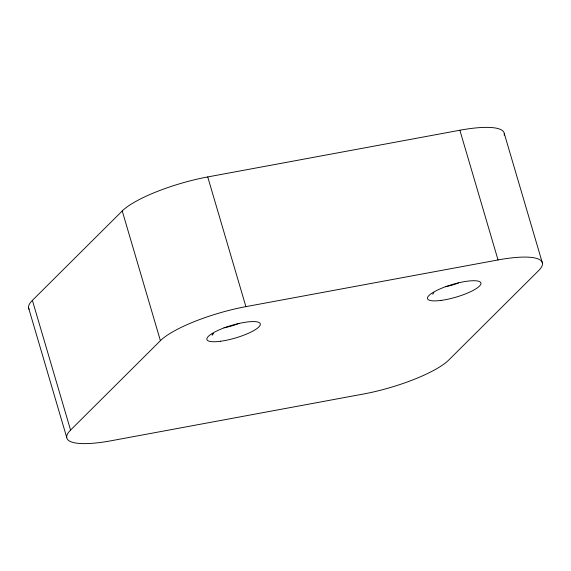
<?xml version="1.0" encoding="UTF-8"?>
<svg xmlns="http://www.w3.org/2000/svg" width="571" height="571" viewBox="0 0 571 571"><rect width="100%" height="100%" fill="white"/><g stroke="black" fill="none" stroke-linecap="round" stroke-linejoin="round"><path stroke-width="0.86" d="M213.29 333.464L212.069 335.106L213.083 333.792M432.69 294.251L433.903 292.602M29.121 309.339A69.583 16.48 -16.4 0 1 32.39 300.375L122.237 210.963A69.583 16.48 -16.4 0 1 207.73 176.939L459.862 130.238A69.583 16.48 -16.4 0 1 504.179 135.22M70.568 430.084L160.408 340.673A69.583 16.48 -16.4 0 1 245.901 306.641L498.033 259.948A69.583 16.48 -16.4 0 1 538.61 270.625L448.763 360.037A69.583 16.48 -16.4 0 1 363.27 394.061L111.138 440.762A69.583 16.48 -16.4 0 1 70.568 430.084L32.39 300.375M504.272 133.507L542.45 263.217M459.862 130.238L498.033 259.948M207.73 176.939L245.901 306.641M122.237 210.963L160.408 340.673M28.55 307.783L66.728 437.493M238.956 323.393A17.394 4.118 -16.4 0 1 223.996 327.718M458.513 282.966A17.394 4.118 -16.4 0 1 445.723 286.671M220.542 341.258A27.836 6.595 -16.4 0 0 260.347 324.164A27.836 6.595 -16.4 0 0 219.864 329.574A27.836 6.595 -16.4 0 0 220.542 341.258M441.162 300.396A27.836 6.595 -16.4 0 0 480.968 283.309A27.836 6.595 -16.4 0 0 440.477 288.712A27.836 6.595 -16.4 0 0 441.162 300.396"/></g></svg>
